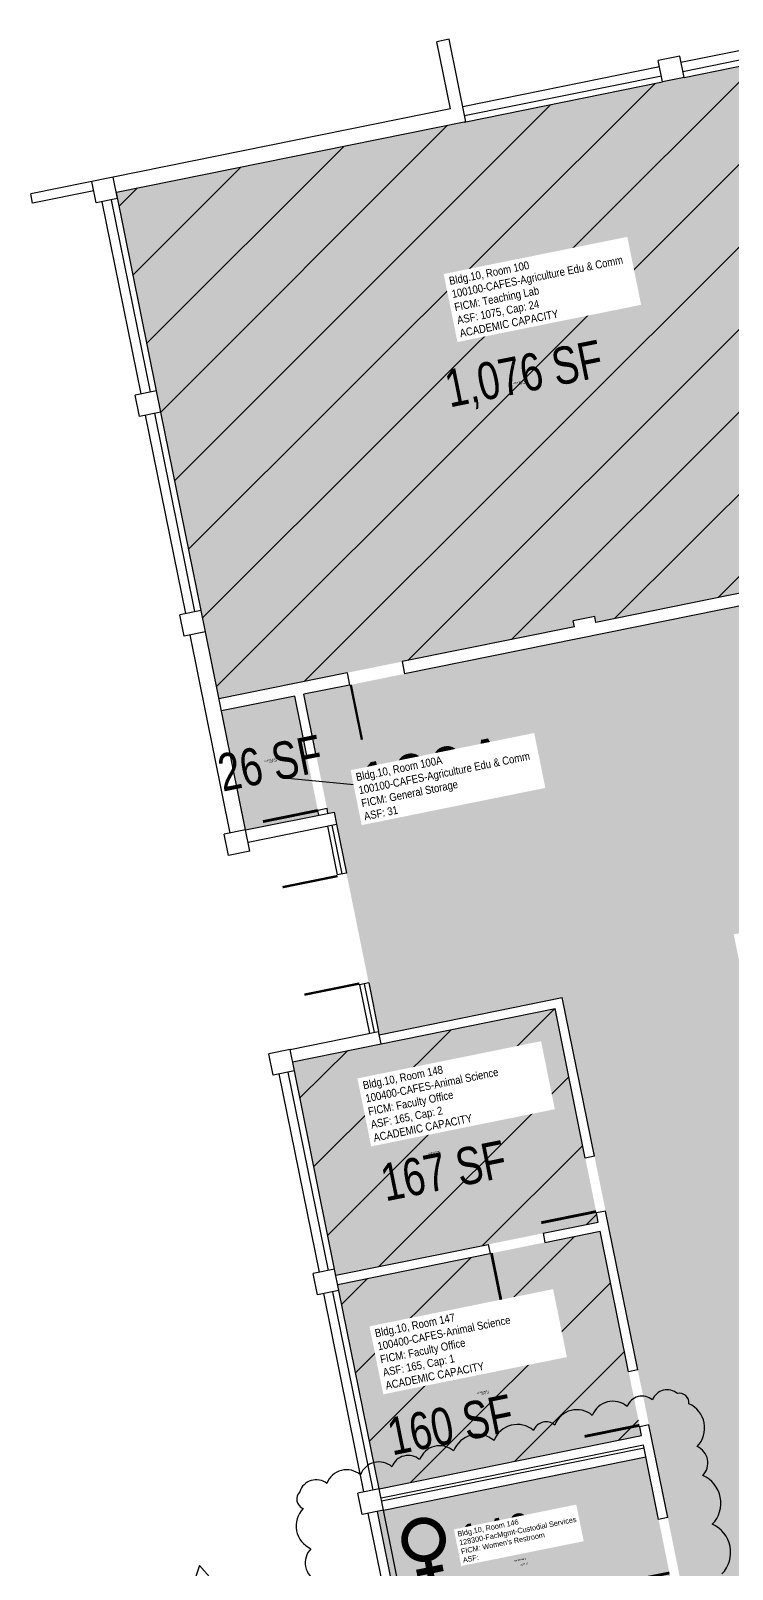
# Model space of a CAD drawing. Header units: inches. Extents: x 69210405 to 69213239, y 27678837 to 27683194.
# Drawn here: x 69210565 to 69211015, y 27681824 to 27682813 of the extents above; entities that cross this region are included whole.
import ezdxf
from ezdxf.enums import TextEntityAlignment as Align

# ---------------------------------------------------------------- set-up
doc = ezdxf.new("R2010")
doc.units = ezdxf.units.IN
doc.header["$LTSCALE"] = 0.25
doc.header["$MEASUREMENT"] = 0
doc.layers.get('0').update_dxf_attribs({"linetype": 'CONTINUOUS'})
for name, color, linetype in [('A-DOOR', 2, 'CONTINUOUS'), ('A-GLAZ', 1, 'CONTINUOUS'), ('A-IDEN-ICON', 4, 'CONTINUOUS'), ('A-IDEN-RNUM', 7, 'CONTINUOUS'), ('A-IDEN-SNUM', 4, 'CONTINUOUS'), ('A-IDEN-VNUM', 4, 'CONTINUOUS'), ('A-WALL', 5, 'CONTINUOUS'), ('AREA-TEXT', 3, 'CONTINUOUS'), ('Rooms-Capacity', 4, 'CONTINUOUS'), ('Rooms-Category-Color', 7, 'CONTINUOUS'), ('Rooms-College-Color', 7, 'CONTINUOUS'), ('Rooms-Department-Color', 7, 'CONTINUOUS'), ('Rooms-Division-Color', 7, 'CONTINUOUS'), ('Rooms-Information', 7, 'CONTINUOUS')]:
    doc.layers.add(name, color=color, linetype=linetype)
doc.layers.add('A-REV', color=1, linetype='CONTINUOUS', true_color=0xff0000)
doc.styles.add('Arial', font='arial.ttf')
doc.styles.add('CP_AREA', font='arial.ttf', dxfattribs={"height": 15})
doc.styles.add('CP_ROOMSNUMBER', font='arial.ttf', dxfattribs={"height": 1})
doc.styles.add('CP_ROOMVNUMBER', font='arial.ttf', dxfattribs={"width": 0.85, "height": 0.075})
pattern_1 = [(45, (0, 0), (-26.516504294, 26.516504294), [])]

# ---------------------------------------------------------------- blocks, each defined once
blk = doc.blocks.new('CPWOMEN')
at = {"color": 0, "linetype": 'ByBlock', "const_width": 0.015}
blk.add_lwpolyline([(-0.0375, 0, 1), (0.0475, 0, 1)], format="xyb", close=True, dxfattribs=at)
for points in [[(0.005, -0.04), (0.005, -0.1)], [(-0.025, -0.07), (0.035, -0.07)]]:
    blk.add_lwpolyline(points, dxfattribs=at)
blk = doc.blocks.new('ProjectRev')
at = {"transparency": 16777216}
blk.add_lwpolyline([(0, 0.122), (-0.1221, -0.0895), (0.1221, -0.0895)], close=True, dxfattribs=at)
at = {"transparency": 16777216, "insert": (-0.1798, -0.1151), "char_height": 0.0625, "width": 0.24749, "attachment_point": 1, "style": 'Arial'}
blk.add_mtext('PJ#', dxfattribs=at)
at = {"transparency": 16777216, "style": 'Arial', "width": 0.75}
blk.add_attdef('YEAR', text='', height=18.75, dxfattribs=at).set_placement((0, 0), align=Align.MIDDLE_CENTER)
at = {"transparency": 16777216, "style": 'Arial'}
blk.add_attdef('PROJECT', text='', height=18.75, dxfattribs=at).set_placement((-0.0276, -0.1151), align=Align.TOP_LEFT)

msp = doc.modelspace()

# ---------------------------------------------------------------- hatches: boundary and pattern name
at = {"layer": 'Rooms-Capacity'}
h = msp.add_hatch(dxfattribs=at)
h.set_pattern_fill('ANSI31', color=256, scale=300, style=0)
h.set_pattern_definition(pattern_1)
h.paths.add_polyline_path([(69211142.95, 27682476.24), (69211077.03, 27682801.58), (69210984.2, 27682782.77), (69210970.47, 27682779.99), (69210843.07, 27682754.17), (69210619.58, 27682708.88), (69210645.39, 27682581.48), (69210648.17, 27682567.75), (69210673.99, 27682440.34), (69210676.77, 27682426.62), (69210685.5, 27682383.54), (69210913.8, 27682429.8), (69210913.01, 27682433.68), (69210926.86, 27682436.49), (69210927.65, 27682432.61)])
h = msp.add_hatch(dxfattribs=at)
h.set_pattern_fill('ANSI31', color=256, scale=300, style=0)
h.set_pattern_definition(pattern_1)
h.paths.add_polyline_path([(69210732.78, 27682150.2), (69210733.97, 27682144.36), (69210759.79, 27682016.95), (69210760.58, 27682013.03), (69210929.15, 27682047.19), (69210901.35, 27682184.36)])
h = msp.add_hatch(dxfattribs=at)
h.set_pattern_fill('ANSI31', color=256, scale=300, style=0)
h.set_pattern_definition(pattern_1)
h.paths.add_polyline_path([(69210930.34, 27682041.31), (69210761.77, 27682007.15), (69210762.57, 27682003.22), (69210788.38, 27681875.82), (69210956.95, 27681909.98)])
at = {"layer": 'Rooms-Category-Color', "true_color": 0xadadad}
for points in [[(69211038.4, 27682122.35), (69211056.04, 27682125.92), (69211040.94, 27682200.4), (69211023.3, 27682196.83), (69211016.15, 27682232.11), (69211035.75, 27682236.08), (69211022.64, 27682300.77), (69211136.34, 27682323.81), (69211134.74, 27682331.69), (69211209.22, 27682346.78), (69212111.89, 27682529.69), (69212115.56, 27682511.58), (69212139.08, 27682516.35), (69212135.41, 27682534.46), (69212751.05, 27682659.21), (69212748.66, 27682670.97), (69212868.27, 27682695.21), (69212844.44, 27682812.82), (69210740.02, 27682386.38), (69210755.51, 27682309.94), (69210759.43, 27682310.73), (69210781.68, 27682200.94), (69210788.43, 27682167.6), (69210906.04, 27682191.43), (69211007.72, 27681689.67), (69211007.71, 27681689.67), (69211282.57, 27680333.26), (69211159.09, 27680308.24), (69211159.88, 27680304.32), (69211105, 27680293.2), (69211118.51, 27680226.51), (69211173.39, 27680237.63), (69211174.19, 27680233.71), (69211268.27, 27680252.78), (69211272.83, 27680230.24), (69211302.24, 27680236.19), (69211553.19, 27678997.73), (69211666.89, 27679020.77)], [(69210908.16, 27681808.34), (69210914.04, 27681809.53), (69210927.96, 27681740.85), (69210988.73, 27681753.16), (69210959.74, 27681896.25), (69210787.25, 27681861.3), (69210807.82, 27681760.42), (69210874.8, 27681773.99), (69210880.94, 27681743.65), (69210919.68, 27681751.5)]]:
    msp.add_hatch(color=253, dxfattribs=at).paths.add_polyline_path(points)
at = {"layer": 'Rooms-Category-Color', "true_color": 0xe3f498}
msp.add_hatch(color=61, dxfattribs=at).paths.add_polyline_path([(69211142.95, 27682476.24), (69211077.03, 27682801.58), (69210984.2, 27682782.77), (69210970.47, 27682779.99), (69210843.07, 27682754.17), (69210619.58, 27682708.88), (69210645.39, 27682581.48), (69210648.17, 27682567.75), (69210673.99, 27682440.34), (69210676.77, 27682426.62), (69210685.5, 27682383.54), (69210913.8, 27682429.8), (69210913.01, 27682433.68), (69210926.86, 27682436.49), (69210927.65, 27682432.61)])
at = {"layer": 'Rooms-Category-Color', "true_color": 0xe3c5e1}
msp.add_hatch(color=254, dxfattribs=at).paths.add_polyline_path([(69210749.63, 27682308.75), (69210734.14, 27682385.19), (69210687.1, 27682375.66), (69210702.59, 27682299.21)])
at = {"layer": 'Rooms-Category-Color', "true_color": 0xfa9ba3}
for points in [[(69210732.78, 27682150.2), (69210733.97, 27682144.36), (69210759.79, 27682016.95), (69210760.58, 27682013.03), (69210929.15, 27682047.19), (69210901.35, 27682184.36)], [(69210930.34, 27682041.31), (69210761.77, 27682007.15), (69210762.57, 27682003.22), (69210788.38, 27681875.82), (69210956.95, 27681909.98)]]:
    msp.add_hatch(color=241, dxfattribs=at).paths.add_polyline_path(points)
at = {"layer": 'Rooms-College-Color', "true_color": 0xadadad}
for points in [[(69211038.4, 27682122.35), (69211056.04, 27682125.92), (69211040.94, 27682200.4), (69211023.3, 27682196.83), (69211016.15, 27682232.11), (69211035.75, 27682236.08), (69211022.64, 27682300.77), (69211136.34, 27682323.81), (69211134.74, 27682331.69), (69211209.22, 27682346.78), (69212111.89, 27682529.69), (69212115.56, 27682511.58), (69212139.08, 27682516.35), (69212135.41, 27682534.46), (69212751.05, 27682659.21), (69212748.66, 27682670.97), (69212868.27, 27682695.21), (69212844.44, 27682812.82), (69210740.02, 27682386.38), (69210755.51, 27682309.94), (69210759.43, 27682310.73), (69210781.68, 27682200.94), (69210788.43, 27682167.6), (69210906.04, 27682191.43), (69211007.72, 27681689.67), (69211007.71, 27681689.67), (69211282.57, 27680333.26), (69211159.09, 27680308.24), (69211159.88, 27680304.32), (69211105, 27680293.2), (69211118.51, 27680226.51), (69211173.39, 27680237.63), (69211174.19, 27680233.71), (69211268.27, 27680252.78), (69211272.83, 27680230.24), (69211302.24, 27680236.19), (69211553.19, 27678997.73), (69211666.89, 27679020.77)], [(69210908.16, 27681808.34), (69210914.04, 27681809.53), (69210927.96, 27681740.85), (69210988.73, 27681753.16), (69210959.74, 27681896.25), (69210787.25, 27681861.3), (69210807.82, 27681760.42), (69210874.8, 27681773.99), (69210880.94, 27681743.65), (69210919.68, 27681751.5)]]:
    msp.add_hatch(color=253, dxfattribs=at).paths.add_polyline_path(points)
at = {"layer": 'Rooms-College-Color', "true_color": 0xe3c5e1}
for points in [[(69211142.95, 27682476.24), (69211077.03, 27682801.58), (69210984.2, 27682782.77), (69210970.47, 27682779.99), (69210843.07, 27682754.17), (69210619.58, 27682708.88), (69210645.39, 27682581.48), (69210648.17, 27682567.75), (69210673.99, 27682440.34), (69210676.77, 27682426.62), (69210685.5, 27682383.54), (69210913.8, 27682429.8), (69210913.01, 27682433.68), (69210926.86, 27682436.49), (69210927.65, 27682432.61)], [(69210749.63, 27682308.75), (69210734.14, 27682385.19), (69210687.1, 27682375.66), (69210702.59, 27682299.21)], [(69210732.78, 27682150.2), (69210733.97, 27682144.36), (69210759.79, 27682016.95), (69210760.58, 27682013.03), (69210929.15, 27682047.19), (69210901.35, 27682184.36)], [(69210930.34, 27682041.31), (69210761.77, 27682007.15), (69210762.57, 27682003.22), (69210788.38, 27681875.82), (69210956.95, 27681909.98)]]:
    msp.add_hatch(color=254, dxfattribs=at).paths.add_polyline_path(points)
at = {"layer": 'Rooms-Department-Color', "true_color": 0xacacac}
for points in [[(69211038.4, 27682122.35), (69211056.04, 27682125.92), (69211040.94, 27682200.4), (69211023.3, 27682196.83), (69211016.15, 27682232.11), (69211035.75, 27682236.08), (69211022.64, 27682300.77), (69211136.34, 27682323.81), (69211134.74, 27682331.69), (69211209.22, 27682346.78), (69212111.89, 27682529.69), (69212115.56, 27682511.58), (69212139.08, 27682516.35), (69212135.41, 27682534.46), (69212751.05, 27682659.21), (69212748.66, 27682670.97), (69212868.27, 27682695.21), (69212844.44, 27682812.82), (69210740.02, 27682386.38), (69210755.51, 27682309.94), (69210759.43, 27682310.73), (69210781.68, 27682200.94), (69210788.43, 27682167.6), (69210906.04, 27682191.43), (69211007.72, 27681689.67), (69211007.71, 27681689.67), (69211282.57, 27680333.26), (69211159.09, 27680308.24), (69211159.88, 27680304.32), (69211105, 27680293.2), (69211118.51, 27680226.51), (69211173.39, 27680237.63), (69211174.19, 27680233.71), (69211268.27, 27680252.78), (69211272.83, 27680230.24), (69211302.24, 27680236.19), (69211553.19, 27678997.73), (69211666.89, 27679020.77)], [(69210908.16, 27681808.34), (69210914.04, 27681809.53), (69210927.96, 27681740.85), (69210988.73, 27681753.16), (69210959.74, 27681896.25), (69210787.25, 27681861.3), (69210807.82, 27681760.42), (69210874.8, 27681773.99), (69210880.94, 27681743.65), (69210919.68, 27681751.5)]]:
    msp.add_hatch(color=253, dxfattribs=at).paths.add_polyline_path(points)
at = {"layer": 'Rooms-Department-Color', "true_color": 0xe3c5e1}
for points in [[(69211142.95, 27682476.24), (69211077.03, 27682801.58), (69210984.2, 27682782.77), (69210970.47, 27682779.99), (69210843.07, 27682754.17), (69210619.58, 27682708.88), (69210645.39, 27682581.48), (69210648.17, 27682567.75), (69210673.99, 27682440.34), (69210676.77, 27682426.62), (69210685.5, 27682383.54), (69210913.8, 27682429.8), (69210913.01, 27682433.68), (69210926.86, 27682436.49), (69210927.65, 27682432.61)], [(69210749.63, 27682308.75), (69210734.14, 27682385.19), (69210687.1, 27682375.66), (69210702.59, 27682299.21)], [(69210732.78, 27682150.2), (69210733.97, 27682144.36), (69210759.79, 27682016.95), (69210760.58, 27682013.03), (69210929.15, 27682047.19), (69210901.35, 27682184.36)], [(69210930.34, 27682041.31), (69210761.77, 27682007.15), (69210762.57, 27682003.22), (69210788.38, 27681875.82), (69210956.95, 27681909.98)]]:
    msp.add_hatch(color=254, dxfattribs=at).paths.add_polyline_path(points)
at = {"layer": 'Rooms-Division-Color', "true_color": 0xadadad}
for points in [[(69211038.4, 27682122.35), (69211056.04, 27682125.92), (69211040.94, 27682200.4), (69211023.3, 27682196.83), (69211016.15, 27682232.11), (69211035.75, 27682236.08), (69211022.64, 27682300.77), (69211136.34, 27682323.81), (69211134.74, 27682331.69), (69211209.22, 27682346.78), (69212111.89, 27682529.69), (69212115.56, 27682511.58), (69212139.08, 27682516.35), (69212135.41, 27682534.46), (69212751.05, 27682659.21), (69212748.66, 27682670.97), (69212868.27, 27682695.21), (69212844.44, 27682812.82), (69210740.02, 27682386.38), (69210755.51, 27682309.94), (69210759.43, 27682310.73), (69210781.68, 27682200.94), (69210788.43, 27682167.6), (69210906.04, 27682191.43), (69211007.72, 27681689.67), (69211007.71, 27681689.67), (69211282.57, 27680333.26), (69211159.09, 27680308.24), (69211159.88, 27680304.32), (69211105, 27680293.2), (69211118.51, 27680226.51), (69211173.39, 27680237.63), (69211174.19, 27680233.71), (69211268.27, 27680252.78), (69211272.83, 27680230.24), (69211302.24, 27680236.19), (69211553.19, 27678997.73), (69211666.89, 27679020.77)], [(69210908.16, 27681808.34), (69210914.04, 27681809.53), (69210927.96, 27681740.85), (69210988.73, 27681753.16), (69210959.74, 27681896.25), (69210787.25, 27681861.3), (69210807.82, 27681760.42), (69210874.8, 27681773.99), (69210880.94, 27681743.65), (69210919.68, 27681751.5)]]:
    msp.add_hatch(color=253, dxfattribs=at).paths.add_polyline_path(points)
at = {"layer": 'Rooms-Division-Color', "true_color": 0xe3c5e1}
for points in [[(69211142.95, 27682476.24), (69211077.03, 27682801.58), (69210984.2, 27682782.77), (69210970.47, 27682779.99), (69210843.07, 27682754.17), (69210619.58, 27682708.88), (69210645.39, 27682581.48), (69210648.17, 27682567.75), (69210673.99, 27682440.34), (69210676.77, 27682426.62), (69210685.5, 27682383.54), (69210913.8, 27682429.8), (69210913.01, 27682433.68), (69210926.86, 27682436.49), (69210927.65, 27682432.61)], [(69210749.63, 27682308.75), (69210734.14, 27682385.19), (69210687.1, 27682375.66), (69210702.59, 27682299.21)], [(69210732.78, 27682150.2), (69210733.97, 27682144.36), (69210759.79, 27682016.95), (69210760.58, 27682013.03), (69210929.15, 27682047.19), (69210901.35, 27682184.36)], [(69210930.34, 27682041.31), (69210761.77, 27682007.15), (69210762.57, 27682003.22), (69210788.38, 27681875.82), (69210956.95, 27681909.98)]]:
    msp.add_hatch(color=254, dxfattribs=at).paths.add_polyline_path(points)

# ---------------------------------------------------------------- linework, layer by layer
at = {"layer": 'A-DOOR'}
for points in [[(69210770.16, 27682392.49, 1.5, 1.5, 0), (69210777.31, 27682357.21, 0, 0, 0), (69210776.57, 27682357.06, 0, 0, 0.414214), (69210804.71, 27682399.49, 0, 0, 0.414214)], [(69210749.03, 27682311.73, 1.8, 1.8, 0), (69210713.75, 27682304.58, 0, 0, 0), (69210713.93, 27682303.69, 0, 0, -0.396865), (69210741.88, 27682347.01, 0, 0, -0.414214)], [(69210761.65, 27682269.58, 1.5, 1.5, 0), (69210726.36, 27682262.43, 0, 0, 0), (69210726.21, 27682263.17, 0, 0, 0.414214), (69210768.65, 27682235.03, 0, 0, 0.414214)], [(69210775.65, 27682200.49, 1.5, 1.5, 0), (69210740.36, 27682193.34, 0, 0, 0), (69210740.51, 27682192.6, 0, 0, -0.414214), (69210768.65, 27682235.03, 0, 0, -0.414214)], [(69210927.78, 27682053.95, 1.8, 1.8, 0), (69210892.5, 27682046.8, 0, 0, 0), (69210892.68, 27682045.92, 0, 0, -0.414214), (69210920.81, 27682088.35, 0, 0, -0.414214)], [(69210860.51, 27682027.16, 1.8, 1.8, 0), (69210867.66, 27681991.87, 0, 0, 0), (69210866.78, 27681991.69, 0, 0, 0.414214), (69210894.91, 27682034.13, 0, 0, 0.414214)], [(69210955.61, 27681916.59, 1.8, 1.8, 0), (69210920.33, 27681909.44, 0, 0, 0), (69210920.51, 27681908.56, 0, 0, -0.414214), (69210948.64, 27681950.99, 0, 0, -0.414214)], [(69210974.83, 27681821.71, 1.8, 1.8, 0), (69210939.55, 27681814.56, 0, 0, 0), (69210939.73, 27681813.68, 0, 0, -0.414214), (69210967.86, 27681856.11, 0, 0, -0.414214)]]:
    msp.add_lwpolyline(points, format="xyseb", dxfattribs=at)
at = {"layer": 'A-GLAZ'}
for p, q in [((69210982.21, 27682792.57), (69211077, 27682811.78)), ((69210983.4, 27682786.69), (69211078.19, 27682805.9)), ((69210984.2, 27682782.77), (69211077.03, 27682801.58)), ((69210842.06, 27682764.17), (69210968.49, 27682789.79)), ((69210843.07, 27682754.17), (69210970.47, 27682779.99)), ((69210843.25, 27682758.29), (69210969.68, 27682783.91)), ((69210645.39, 27682581.48), (69210619.58, 27682708.88)), ((69210635.59, 27682579.49), (69210610.57, 27682702.97)), ((69210641.47, 27682580.68), (69210616.45, 27682704.16)), ((69210664.19, 27682438.36), (69210638.37, 27682565.77)), ((69210670.07, 27682439.55), (69210644.25, 27682566.96)), ((69210673.99, 27682440.34), (69210648.17, 27682567.75)), ((69210755.15, 27682301.66), (69210761.5, 27682270.32)), ((69210758.09, 27682302.26), (69210764.44, 27682270.91)), ((69210761.03, 27682302.85), (69210767.38, 27682271.51)), ((69210775.8, 27682199.75), (69210782.15, 27682168.41)), ((69210778.74, 27682200.35), (69210785.09, 27682169)), ((69210781.68, 27682200.94), (69210788.03, 27682169.6)), ((69210749.99, 27682014.96), (69210724.17, 27682142.37)), ((69210755.87, 27682016.16), (69210730.05, 27682143.56)), ((69210759.79, 27682016.95), (69210733.97, 27682144.36)), ((69210778.58, 27681873.83), (69210752.77, 27682001.24)), ((69210784.46, 27681875.02), (69210758.65, 27682002.43)), ((69210788.38, 27681875.82), (69210762.57, 27682003.22)), ((69210807.18, 27681732.7), (69210781.37, 27681860.11)), ((69210813.06, 27681733.89), (69210787.25, 27681861.3)), ((69210816.98, 27681734.69), (69210791.17, 27681862.09))]:
    msp.add_line(p, q, dxfattribs=at)
at = {"layer": 'A-IDEN-VNUM'}
msp.add_line((69210727.65, 27682332.8), (69210787.65, 27682326.88), dxfattribs=at)
at = {"layer": 'A-REV'}
msp.add_lwpolyline([(69211008.58, 27681821.1, 0.520567), (69211002.37, 27681853.06, 0.520567), (69210996.29, 27681884.39, 0.520567), (69210992.68, 27681902.98, 0.520567), (69210987.34, 27681930.48, 0.520567), (69210980.02, 27681937, 0.520567), (69210963.95, 27681932.88, 0.520567), (69210947.63, 27681928.7, 0.520567), (69210925.31, 27681922.97, 0.520567), (69210901.21, 27681916.79, 0.520567), (69210887.53, 27681913.28, 0.520567), (69210862.2, 27681906.79, 0.520567), (69210836.23, 27681900.13, 0.520567), (69210814.38, 27681894.52, 0.520567), (69210796.59, 27681889.96, 0.520567), (69210776.35, 27681884.77, 0.520567), (69210754.83, 27681879.25, 0.520567), (69210737.34, 27681873.9, 0.520567), (69210739.5, 27681863.04, 0.520567), (69210744.57, 27681837.3, 0.520567), (69210748.7, 27681816.35, 0.520567)], format="xyb", dxfattribs=at)
at = {"layer": 'A-WALL'}
for p, q in [((69210833.32, 27682807.33), (69210825.44, 27682805.74)), ((69210834.18, 27682762.57), (69210825.44, 27682805.74)), ((69210844.05, 27682754.37), (69210833.32, 27682807.33)), ((69210981.42, 27682796.49), (69210967.69, 27682793.71)), ((69210970.47, 27682779.99), (69210967.69, 27682793.71)), ((69210984.2, 27682782.77), (69210981.42, 27682796.49)), ((69210984.2, 27682782.77), (69210970.47, 27682779.99)), ((69210834.18, 27682762.57), (69210617.59, 27682718.68)), ((69210844.05, 27682754.37), (69210619.58, 27682708.88)), ((69210617.59, 27682718.68), (69210564.63, 27682707.95)), ((69210620.37, 27682704.96), (69210617.59, 27682718.68)), ((69210605.06, 27682710.02), (69210565.82, 27682702.07)), ((69210606.65, 27682702.18), (69210603.86, 27682715.9)), ((69210565.82, 27682702.07), (69210564.63, 27682707.95)), ((69210620.37, 27682704.96), (69210606.65, 27682702.18)), ((69210645.39, 27682581.48), (69210631.67, 27682578.7)), ((69210648.17, 27682567.75), (69210645.39, 27682581.48)), ((69210634.45, 27682564.97), (69210631.67, 27682578.7)), ((69210648.17, 27682567.75), (69210634.45, 27682564.97)), ((69211025.34, 27682452.4), (69210927.65, 27682432.61)), ((69211026.94, 27682444.52), (69210804.71, 27682399.49)), ((69210673.99, 27682440.34), (69210660.27, 27682437.56)), ((69210663.05, 27682423.84), (69210660.27, 27682437.56)), ((69210676.77, 27682426.62), (69210673.99, 27682440.34)), ((69210926.86, 27682436.49), (69210913.01, 27682433.68)), ((69210913.8, 27682429.8), (69210913.01, 27682433.68)), ((69210927.65, 27682432.61), (69210926.86, 27682436.49)), ((69210676.77, 27682426.62), (69210663.05, 27682423.84)), ((69210692.79, 27682297.23), (69210666.97, 27682424.63)), ((69210702.59, 27682299.21), (69210676.77, 27682426.62)), ((69210913.8, 27682429.8), (69210803.11, 27682407.37)), ((69210803.11, 27682407.37), (69210804.71, 27682399.49)), ((69210767.83, 27682400.22), (69210685.5, 27682383.54)), ((69210769.43, 27682392.34), (69210740.02, 27682386.38)), ((69210767.83, 27682400.22), (69210769.43, 27682392.34)), ((69210734.14, 27682385.19), (69210687.1, 27682375.66)), ((69210741.88, 27682347.01), (69210734.14, 27682385.19)), ((69210747.76, 27682348.2), (69210740.02, 27682386.38)), ((69210747.76, 27682348.2), (69210741.88, 27682347.01)), ((69210702.59, 27682299.21), (69210759.43, 27682310.73)), ((69210754.91, 27682312.92), (69210749.03, 27682311.73)), ((69210749.63, 27682308.75), (69210749.03, 27682311.73)), ((69210755.51, 27682309.94), (69210754.91, 27682312.92)), ((69210759.43, 27682310.73), (69210761.03, 27682302.85)), ((69210702.59, 27682299.21), (69210688.86, 27682296.43)), ((69210691.65, 27682282.71), (69210688.86, 27682296.43)), ((69210705.37, 27682285.49), (69210702.59, 27682299.21)), ((69210704.19, 27682291.33), (69210761.03, 27682302.85)), ((69210705.37, 27682285.49), (69210691.65, 27682282.71)), ((69210767.38, 27682271.51), (69210761.5, 27682270.32)), ((69210781.68, 27682200.94), (69210775.8, 27682199.75)), ((69210788.43, 27682167.6), (69210906.04, 27682191.43)), ((69210926.69, 27682089.54), (69210906.04, 27682191.43)), ((69210732.78, 27682150.2), (69210901.35, 27682184.36)), ((69210920.81, 27682088.35), (69210901.35, 27682184.36)), ((69210731.19, 27682158.08), (69210788.03, 27682169.6)), ((69210789.63, 27682161.72), (69210788.03, 27682169.6)), ((69210731.19, 27682158.08), (69210717.46, 27682155.3)), ((69210720.24, 27682141.58), (69210717.46, 27682155.3)), ((69210733.97, 27682144.36), (69210731.19, 27682158.08)), ((69210733.97, 27682144.36), (69210720.24, 27682141.58)), ((69210926.69, 27682089.54), (69210920.81, 27682088.35)), ((69210893.72, 27682040.01), (69210929.15, 27682047.19)), ((69210933.84, 27682054.26), (69210927.96, 27682053.07)), ((69210929.15, 27682047.19), (69210927.96, 27682053.07)), ((69210954.52, 27681952.18), (69210933.84, 27682054.26)), ((69210893.72, 27682040.01), (69210894.91, 27682034.13)), ((69210894.91, 27682034.13), (69210930.34, 27682041.31)), ((69210948.64, 27681950.99), (69210930.34, 27682041.31)), ((69210760.58, 27682013.03), (69210858.44, 27682032.86)), ((69210761.77, 27682007.15), (69210860.51, 27682027.16)), ((69210858.44, 27682032.86), (69210859.63, 27682026.98)), ((69210759.79, 27682016.95), (69210746.06, 27682014.17)), ((69210762.57, 27682003.22), (69210759.79, 27682016.95)), ((69210748.84, 27682000.44), (69210746.06, 27682014.17)), ((69210762.57, 27682003.22), (69210748.84, 27682000.44)), ((69210954.52, 27681952.18), (69210948.64, 27681950.99)), ((69210788.38, 27681875.82), (69210956.95, 27681909.98)), ((69210961.67, 27681916.9), (69210955.79, 27681915.71)), ((69210956.95, 27681909.98), (69210955.79, 27681915.71)), ((69210973.75, 27681857.3), (69210961.67, 27681916.9)), ((69210789.58, 27681869.94), (69210958.15, 27681904.1)), ((69210789.97, 27681867.97), (69210958.54, 27681902.13)), ((69210967.86, 27681856.11), (69210958.15, 27681904.1)), ((69210791.17, 27681862.09), (69210959.74, 27681896.25)), ((69210788.38, 27681875.82), (69210774.66, 27681873.04)), ((69210777.44, 27681859.31), (69210774.66, 27681873.04)), ((69210791.17, 27681862.09), (69210788.38, 27681875.82)), ((69210791.17, 27681862.09), (69210777.44, 27681859.31)), ((69210973.74, 27681857.3), (69210967.86, 27681856.11))]:
    msp.add_line(p, q, dxfattribs=at)

# ---------------------------------------------------------------- block references
at = {"layer": 'A-IDEN-ICON', "xscale": 288, "yscale": 288, "zscale": 288, "rotation": 11.45510381953285}
msp.add_blockref('CPWOMEN', (69210815.55, 27681842.84), dxfattribs=at)
at = {"layer": 'A-REV'}
ref = msp.add_blockref('ProjectRev', (69210684.58, 27681769.05, 370), dxfattribs=dict(at, xscale=480, yscale=480, zscale=480, rotation=11.45510381953285))
ref.add_attrib('PROJECT', '5203', dxfattribs={"layer": '0', "transparency": 16777216, "height": 30, "rotation": 11.4551, "style": 'Arial'}).set_placement((69210682.58, 27681712.29, 370), align=Align.TOP_LEFT)
ref.add_attrib('YEAR', '2016', dxfattribs={"layer": '0', "transparency": 16777216, "height": 30, "rotation": 11.4551, "style": 'Arial', "width": 0.75}).set_placement((69210688.01, 27681752.16, 370), align=Align.MIDDLE_CENTER)

# ---------------------------------------------------------------- texts
at = {"layer": 'A-IDEN-RNUM', "style": 'CP_ROOMSNUMBER', "width": 0.85}
for s, p in [('0100-00', (69210879.67, 27682585.99)), ('0100-A0', (69210720.32, 27682343.28)), ('0148-00', (69210825.39, 27682090.95)), ('0147-00', (69210856.57, 27681937.08)), ('0146-00', (69210881.65, 27681827.42))]:
    msp.add_text(s, height=1, rotation=11.46, dxfattribs=at).set_placement(p, align=Align.MIDDLE_CENTER)
at = {"layer": 'A-IDEN-SNUM', "style": 'CP_ROOMSNUMBER', "width": 0.85}
for s, p in [('0100010000', (69210877.92, 27682586.9)), ('01000100A0', (69210718.56, 27682344.19)), ('0100014800', (69210823.63, 27682091.86)), ('0100014700', (69210854.81, 27681937.99)), ('0100014600', (69210878.98, 27681830.17))]:
    msp.add_text(s, height=1, rotation=11.46, dxfattribs=at).set_placement(p, align=Align.MIDDLE_CENTER)
at = {"layer": 'A-IDEN-VNUM', "style": 'CP_ROOMVNUMBER', "width": 0.85}
for s, height, p in [('100', 36, (69210872.08, 27682640.48)), ('100A', 36, (69210824.59, 27682332.85)), ('148', 36, (69210816.68, 27682123.52)), ('147', 36, (69210824.42, 27681964.2)), ('146', 24, (69210863.42, 27681844.64))]:
    msp.add_text(s, height=height, rotation=11.4551, dxfattribs=at).set_placement(p, align=Align.MIDDLE_CENTER)
at = {"layer": 'AREA-TEXT', "style": 'CP_AREA', "width": 0.75}
for s, p in [('1,076 SF', (69210881.26, 27682592.56)), ('26 SF', (69210718.37, 27682342.2)), ('167 SF', (69210829.8, 27682080.24)), ('160 SF', (69210834.12, 27681917.01))]:
    msp.add_text(s, height=24, rotation=11.4551, dxfattribs=at).set_placement(p, align=Align.MIDDLE_CENTER)

# ---------------------------------------------------------------- next in the draw order: texts
at = {"layer": 'Rooms-Information', "attachment_point": 7, "rotation": 11.4551, "style": 'CP_ROOMVNUMBER', "bg_fill": 3, "box_fill_scale": 1.5, "bg_fill_color": 256, "bg_fill_true_color": 13158600, "bg_fill_transparency": 0}
for s, insert, char_height, width in [('Bldg.10, Room 100^M^J100100-CAFES-Agriculture Edu & Comm^M^JFICM: Teaching Lab^M^JASF: 1075, Cap: 24^M^JACADEMIC CAPACITY', (69210840.71, 27682615.75), 5.14286, 115.2), ('Bldg.10, Room 100A^M^J100100-CAFES-Agriculture Edu & Comm^M^JFICM: General Storage^M^JASF: 31', (69210779.21, 27682305.28), 5.1429, 115.2), ('Bldg.10, Room 148^M^J100400-CAFES-Animal Science^M^JFICM: Faculty Office^M^JASF: 165, Cap: 2^M^JACADEMIC CAPACITY', (69210785.31, 27682098.8), 5.14286, 115.2), ('Bldg.10, Room 147^M^J100400-CAFES-Animal Science^M^JFICM: Faculty Office^M^JASF: 165, Cap: 1^M^JACADEMIC CAPACITY', (69210793.05, 27681939.48), 5.14286, 115.2), ("Bldg.10, Room 146^M^J128300-FacMgmt-Custodial Services^M^JFICM: Women's Restroom^M^JASF: ", (69210842.5, 27681828.16), 3.4286, 76.8)]:
    msp.add_mtext(s, dxfattribs=dict(at, insert=insert, char_height=char_height, width=width))

doc.saveas('drawing.dxf')
